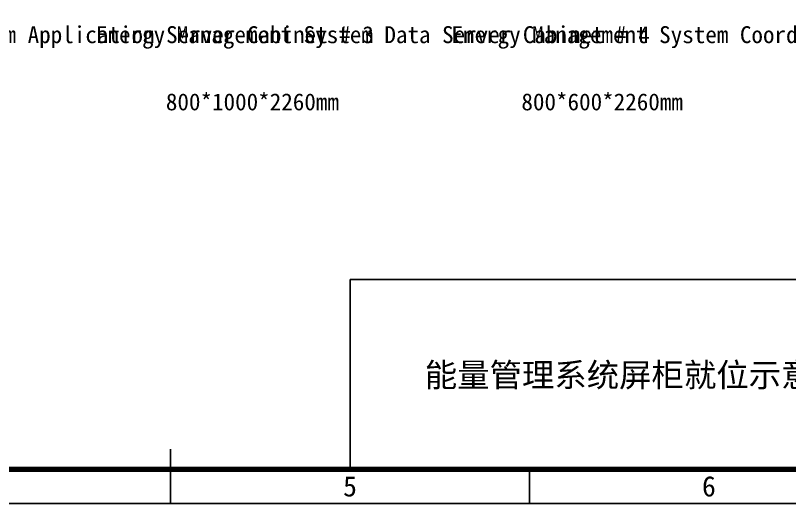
# Model space of a CAD drawing. Header units: millimetres. Extents: x 28 to 517, y 64 to 363.
# Drawn here: x 278.2 to 392.2, y 63.9 to 135.8 of the extents above; entities that cross this region are included whole.
import ezdxf
from ezdxf.enums import TextEntityAlignment as Align

# ---------------------------------------------------------------- set-up
doc = ezdxf.new("R2010")
doc.units = ezdxf.units.MM
doc.layers.add('可编辑文字', color=7, linetype='Continuous')
doc.layers.add('图框', color=3, linetype='Continuous')
doc.styles.get("Standard").update_dxf_attribs({"font": 'SimSun.ttf'})

# ---------------------------------------------------------------- blocks, each defined once
blk = doc.blocks.new('*U41')
at = {"layer": '图框'}
for p, q in [((433.14, 33.04), (253.04, 33.04)), ((253.04, 5.04), (253.04, 33.04)), ((226.59, 0), (226.59, 8.04)), ((279.49, 0), (279.49, 5.04))]:
    blk.add_line(p, q, dxfattribs=at)
blk.add_lwpolyline([(15, 299.25), (438.18, 299.25), (438.18, 0), (15, 0), (15, 299.25)], dxfattribs=at)
at = {"layer": '图框', "const_width": 0.806}
blk.add_lwpolyline([(40.19, 5.04), (433.14, 5.04), (433.14, 294.21), (40.19, 294.21), (40.19, 5.04)], dxfattribs=at)
at = {"layer": '可编辑文字'}
blk.add_text('能量管理系统屏柜就位示意', height=3.5, dxfattribs=at).set_placement((292.71, 19.04), align=Align.MIDDLE)
at = {"layer": '图框'}
for s, p in [('5', (253.04, 2.52)), ('6', (305.94, 2.52))]:
    blk.add_text(s, height=3, dxfattribs=at).set_placement(p, align=Align.MIDDLE)

msp = doc.modelspace()

# ---------------------------------------------------------------- block references
at = {"layer": '图框'}
msp.add_blockref('*U41', (74.42, 63.86), dxfattribs=at)

# ---------------------------------------------------------------- texts
at = {"layer": '可编辑文字'}
for s, p in [('Energy Management System Application Server Cabinet # 3', (237.43, 133.01)), ('Energy Management System Data Server Cabinet # 4', (290.01, 133.01)), ('Energy Management System Coordination Control Cabinet # 5', (342.41, 133.01)), ('800*1000*2260mm', (300.32, 123.1)), ('800*600*2260mm', (352.72, 123.1))]:
    msp.add_text(s, height=2.5, dxfattribs=at).set_placement(p, align=Align.MIDDLE_LEFT)

doc.saveas('drawing.dxf')
